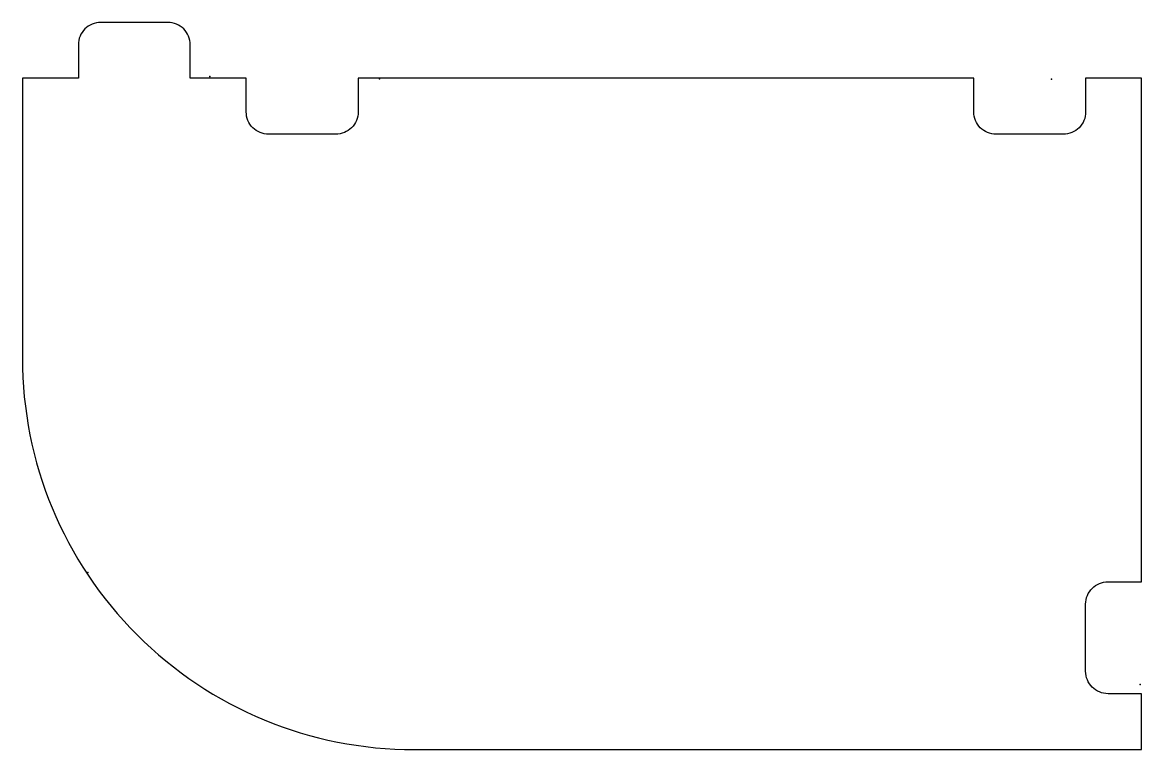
# Model space of a CAD drawing. Extents: x 0 to 100, y 0 to 65.
import ezdxf

# ---------------------------------------------------------------- set-up
doc = ezdxf.new("R2010")
doc.units = 0
doc.layers.get('0').update_dxf_attribs({"color": 250, "linetype": 'CONTINUOUS'})

msp = doc.modelspace()

# ---------------------------------------------------------------- linework, layer by layer
msp.add_lwpolyline([(35, 0), (100, 0), (100, 5), (97, 5, -0.414214), (95, 7), (95, 13, -0.414214), (97, 15), (100, 15), (100, 60), (95, 60), (95, 57, -0.414214), (93, 55), (87, 55, -0.414214), (85, 57), (85, 60), (30, 60), (30, 57, -0.414214), (28, 55), (22, 55, -0.414214), (20, 57), (20, 60), (15, 60), (15, 63, 0.414214), (13, 65), (7, 65, 0.414214), (5, 63), (5, 60), (0, 60), (0, 35, 0.414214)], format="xyb", close=True)
for p in [(16.74, 60.16), (31.9, 59.96), (91.96, 59.93), (5.84, 15.83), (99.87, 5.81)]:
    msp.add_point(p)

doc.saveas('drawing.dxf')
